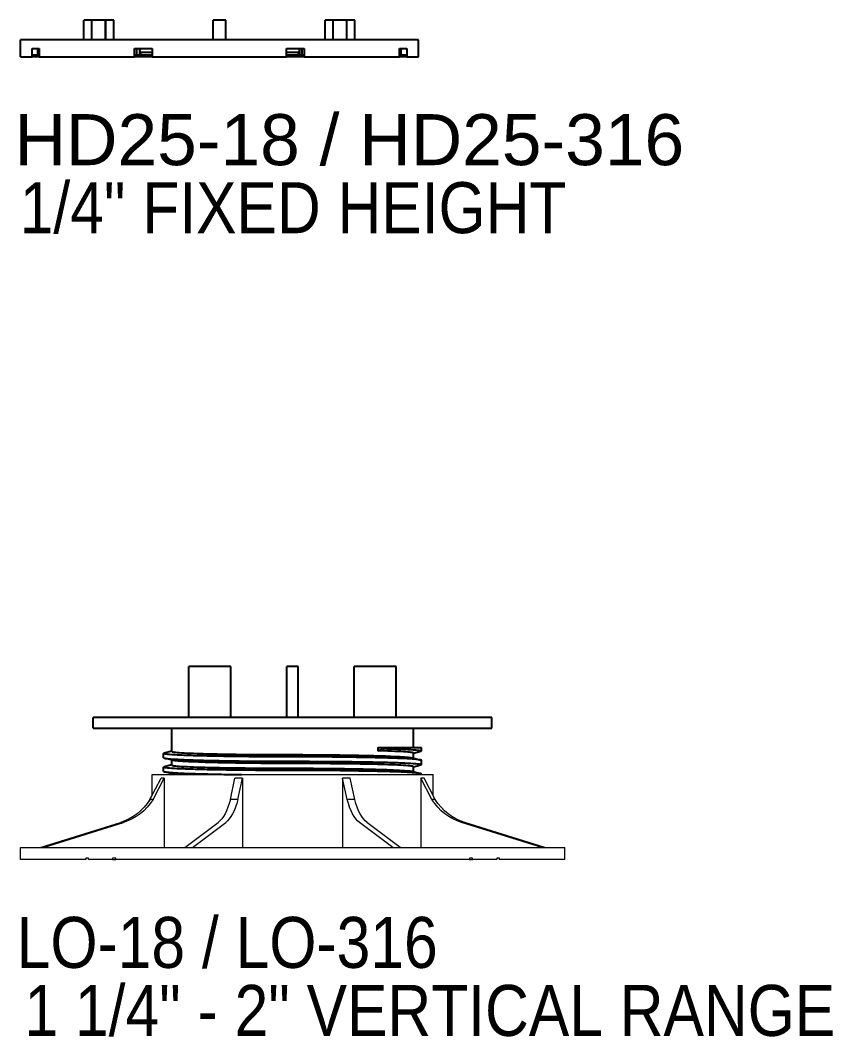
# Model space of a CAD drawing. Header units: inches. Extents: x -2661 to 42767, y -1222 to 9099.
# Drawn here: x 2278.73 to 2289.58, y 1516.27 to 1529.85 of the extents above; entities that cross this region are included whole.
import ezdxf

# ---------------------------------------------------------------- set-up
doc = ezdxf.new("R2010")
doc.units = ezdxf.units.IN
doc.header["$LTSCALE"] = 12
doc.header["$MEASUREMENT"] = 0
doc.layers.get('0').update_dxf_attribs({"linetype": 'CONTINUOUS'})
doc.layers.add('DESIGNER COMMENTS', color=221, linetype='CONTINUOUS', plot=False)
doc.layers.add('S-ARCH', color=1, linetype='CONTINUOUS')
doc.styles.add('Arial', font='arial.ttf', dxfattribs={"width": 0.85})

# ---------------------------------------------------------------- blocks, each defined once
blk = doc.blocks.new('A$C3A5752AF')
at = {"color": 0, "linetype": 'Continuous', "lineweight": 0, "extrusion": (0, 1, 0)}
for p, q in [((-3.754, 0.509), (-3.591, 0.826)), ((0.406, 0.876), (-3.724, 0.876)), ((-3.724, 0.567), (-3.724, 0.876)), ((-3.708, 0.509), (-3.545, 0.826)), ((-3.591, 0.826), (-3.545, 0.826)), ((-3.545, 0.826), (-3.545, -0.194)), ((-2.573, 0.509), (-2.505, 0.826)), ((-2.505, 0.826), (-2.394, 0.826)), ((-2.462, 0.509), (-2.394, 0.826)), ((-2.394, 0.826), (-2.394, -0.194)), ((-0.924, 0.826), (-0.924, -0.194)), ((-0.857, 0.509), (-0.924, 0.826)), ((-0.924, 0.826), (-0.813, 0.826)), ((-0.746, 0.509), (-0.813, 0.826)), ((0.226, 0.826), (0.226, -0.194)), ((0.39, 0.509), (0.226, 0.826)), ((0.226, 0.826), (0.272, 0.826)), ((0.436, 0.509), (0.272, 0.826)), ((0.406, 0.567), (0.406, 0.876)), ((-3.754, 0.509), (-3.708, 0.509)), ((-2.573, 0.509), (-2.462, 0.509)), ((-0.857, 0.509), (-0.746, 0.509)), ((0.39, 0.509), (0.436, 0.509)), ((0.436, 0.509), (0.406, 0.567)), ((-5.368, -0.194), (-4.189, 0.173)), ((-5.322, -0.194), (-4.143, 0.173)), ((-3.242, -0.194), (-2.753, 0.173)), ((-3.131, -0.194), (-2.642, 0.173)), ((-0.189, -0.194), (-0.677, 0.173)), ((-0.078, -0.194), (-0.566, 0.173)), ((2.003, -0.194), (0.824, 0.173)), ((2.049, -0.194), (0.87, 0.173)), ((2.049, -0.194), (0.87, 0.173)), ((2.341, -0.194), (-5.659, -0.194)), ((-5.659, -0.374), (-5.659, -0.194)), ((2.341, -0.374), (2.341, -0.194)), ((-5.659, -0.374), (-4.699, -0.374)), ((-4.699, -0.354), (-4.659, -0.354)), ((-4.699, -0.374), (-4.699, -0.354)), ((-4.659, -0.354), (-4.659, -0.374)), ((-4.659, -0.374), (-4.305, -0.374)), ((-4.305, -0.354), (-4.259, -0.354)), ((-4.305, -0.374), (-4.305, -0.354)), ((-4.259, -0.374), (-4.305, -0.374)), ((-4.259, -0.354), (-4.259, -0.374)), ((-4.259, -0.374), (0.94, -0.374)), ((0.94, -0.354), (0.987, -0.354)), ((0.94, -0.374), (0.94, -0.354)), ((0.987, -0.374), (0.94, -0.374)), ((0.987, -0.354), (0.987, -0.374)), ((0.987, -0.374), (1.341, -0.374)), ((1.341, -0.354), (1.381, -0.354)), ((1.341, -0.374), (1.341, -0.354)), ((1.381, -0.354), (1.381, -0.374)), ((1.381, -0.374), (2.341, -0.374))]:
    blk.add_line(p, q, dxfattribs=at)
at = {"color": 0, "linetype": 'Continuous', "lineweight": 0}
for centre, ratio, start_param, end_param in [((-4.41, 1.006), 0.923994, 0.280078, 0.96031), ((-4.364, 1.006), 0.923994, 0.280078, 0.96031), ((-2.845, 1.006), 0.38296, 0.280078, 0.96031), ((-2.734, 1.006), 0.38296, 0.280078, 0.96031), ((-0.585, 1.006), 0.382407, 5.322876, 6.003108), ((-0.474, 1.006), 0.382407, 5.322876, 6.003108), ((1.046, 1.006), 0.923765, 5.322876, 6.003108), ((1.092, 1.006), 0.923765, 5.322876, 6.003108), ((1.092, 1.006), 0.923994, 5.322876, 6.003108)]:
    blk.add_ellipse(centre, major_axis=(0, -0.867), ratio=ratio, start_param=start_param, end_param=end_param, dxfattribs=at)
blk = doc.blocks.new('LO-18')
at = {"layer": 'S-ARCH', "extrusion": (0, 1, 6.12323e-17)}
for p, q in [((23942.392, -188813.231), (23942.392, -188812.549)), ((23942.955, -188812.549), (23942.392, -188812.549)), ((23942.955, -188813.231), (23942.955, -188812.549)), ((23943.701, -188813.231), (23943.701, -188812.549)), ((23943.855, -188812.549), (23943.701, -188812.549)), ((23943.855, -188813.231), (23943.855, -188812.549)), ((23944.601, -188813.231), (23944.601, -188812.549)), ((23945.164, -188812.549), (23944.601, -188812.549)), ((23945.164, -188813.231), (23945.164, -188812.549)), ((23946.442, -188813.231), (23941.114, -188813.231)), ((23941.114, -188813.376), (23941.114, -188813.231)), ((23946.442, -188813.376), (23946.442, -188813.231)), ((23941.114, -188813.376), (23946.442, -188813.376)), ((23942.164, -188813.685), (23942.164, -188813.376)), ((23945.392, -188813.633), (23945.392, -188813.376)), ((23942.164, -188813.683), (23942.064, -188813.71)), ((23945.392, -188813.71), (23945.492, -188813.683)), ((23945.501, -188813.678), (23945.501, -188813.633)), ((23942.055, -188813.769), (23942.055, -188813.714)), ((23942.173, -188813.803), (23942.064, -188813.774)), ((23942.164, -188813.867), (23942.164, -188813.801)), ((23945.383, -188813.771), (23945.492, -188813.8)), ((23945.392, -188813.773), (23945.392, -188813.707)), ((23945.501, -188813.86), (23945.501, -188813.805)), ((23942.055, -188813.951), (23942.055, -188813.896)), ((23942.164, -188813.864), (23942.064, -188813.891)), ((23942.173, -188813.985), (23942.064, -188813.956)), ((23945.383, -188813.953), (23945.492, -188813.982)), ((23945.392, -188813.892), (23945.492, -188813.865)), ((23945.392, -188813.955), (23945.392, -188813.889)), ((23942.164, -188813.995), (23942.164, -188813.983)), ((23945.501, -188813.995), (23945.501, -188813.987))]:
    blk.add_line(p, q, dxfattribs=at)
at = {"layer": 'S-ARCH', "color": 9, "extrusion": (0, 1, 6.12323e-17)}
for p, q in [((23944.919, -188813.633), (23944.919, -188813.677)), ((23944.919, -188813.633), (23944.996, -188813.633)), ((23944.996, -188813.647), (23944.996, -188813.633)), ((23944.996, -188813.633), (23945.501, -188813.633))]:
    blk.add_line(p, q, dxfattribs=at)
at = {"layer": 'S-ARCH', "color": 9}
for points, knots in [([(23942.164, -188813.685), (23942.164, -188813.686), (23942.167, -188813.688), (23942.182, -188813.692), (23942.204, -188813.695), (23942.271, -188813.701), (23942.316, -188813.704), (23942.423, -188813.709), (23942.486, -188813.711), (23942.628, -188813.716), (23942.712, -188813.718), (23942.897, -188813.721), (23942.999, -188813.723), (23943.212, -188813.726), (23943.325, -188813.726), (23943.552, -188813.728), (23943.667, -188813.728), (23943.778, -188813.728)], [-2.679603, -2.679603, -2.679603, -2.679603, -2.515518, -2.515518, -2.167254, -2.167254, -1.818989, -1.818989, -1.470725, -1.470725, -1.103044, -1.103044, -0.735363, -0.735363, -0.367681, -0.367681, 0, 0, 0, 0]), ([(23945.392, -188813.707), (23945.392, -188813.706), (23945.389, -188813.705), (23945.374, -188813.7), (23945.351, -188813.697), (23945.285, -188813.691), (23945.24, -188813.689), (23945.133, -188813.683), (23945.069, -188813.681), (23944.975, -188813.678), (23944.947, -188813.677), (23944.919, -188813.677)], [-2.679603, -2.679603, -2.679603, -2.679603, -2.515518, -2.515518, -2.167254, -2.167254, -1.818989, -1.818989, -1.470725, -1.470725, -1.340084, -1.340084, -1.340084, -1.340084]), ([(23944.996, -188813.647), (23945.025, -188813.648), (23945.052, -188813.649), (23945.152, -188813.652), (23945.219, -188813.654), (23945.335, -188813.659), (23945.383, -188813.662), (23945.455, -188813.668), (23945.48, -188813.671), (23945.504, -188813.677), (23945.503, -188813.68), (23945.492, -188813.683)], [1.430364, 1.430364, 1.430364, 1.430364, 1.561056, 1.561056, 1.931903, 1.931903, 2.302749, 2.302749, 2.673596, 2.673596, 3.044442, 3.044442, 3.044442, 3.044442]), ([(23943.778, -188813.757), (23943.66, -188813.757), (23943.538, -188813.757), (23943.296, -188813.756), (23943.177, -188813.755), (23942.95, -188813.752), (23942.842, -188813.751), (23942.645, -188813.747), (23942.556, -188813.745), (23942.404, -188813.741), (23942.337, -188813.738), (23942.221, -188813.733), (23942.173, -188813.73), (23942.1, -188813.725), (23942.076, -188813.722), (23942.052, -188813.716), (23942.053, -188813.713), (23942.064, -188813.71)], [0, 0, 0, 0, 0.390264, 0.390264, 0.780528, 0.780528, 1.170792, 1.170792, 1.561056, 1.561056, 1.931903, 1.931903, 2.302749, 2.302749, 2.673596, 2.673596, 3.044442, 3.044442, 3.044442, 3.044442]), ([(23942.055, -188813.769), (23942.055, -188813.771), (23942.058, -188813.772), (23942.074, -188813.777), (23942.094, -188813.779), (23942.155, -188813.785), (23942.197, -188813.788), (23942.298, -188813.793), (23942.359, -188813.796), (23942.494, -188813.801), (23942.569, -188813.803), (23942.722, -188813.807), (23942.804, -188813.808), (23942.981, -188813.811), (23943.076, -188813.813), (23943.273, -188813.815), (23943.374, -188813.816), (23943.578, -188813.817), (23943.68, -188813.817), (23943.778, -188813.817)], [-2.853306, -2.853306, -2.853306, -2.853306, -2.669036, -2.669036, -2.32573, -2.32573, -1.982424, -1.982424, -1.639118, -1.639118, -1.295812, -1.295812, -0.971859, -0.971859, -0.647906, -0.647906, -0.323953, -0.323953, 0, 0, 0, 0]), ([(23943.778, -188813.846), (23943.595, -188813.846), (23943.399, -188813.845), (23943.033, -188813.841), (23942.863, -188813.838), (23942.651, -188813.832), (23942.581, -188813.83), (23942.454, -188813.825), (23942.397, -188813.823), (23942.301, -188813.817), (23942.261, -188813.814), (23942.203, -188813.809), (23942.183, -188813.806), (23942.173, -188813.803)], [0, 0, 0, 0, 0.60272, 0.60272, 1.20544, 1.20544, 1.526149, 1.526149, 1.846858, 1.846858, 2.167567, 2.167567, 2.488276, 2.488276, 2.488276, 2.488276]), ([(23943.778, -188813.728), (23943.961, -188813.728), (23944.157, -188813.729), (23944.523, -188813.733), (23944.692, -188813.737), (23944.904, -188813.742), (23944.975, -188813.744), (23945.102, -188813.749), (23945.159, -188813.752), (23945.255, -188813.757), (23945.294, -188813.76), (23945.353, -188813.766), (23945.372, -188813.768), (23945.383, -188813.771)], [0, 0, 0, 0, 0.60272, 0.60272, 1.20544, 1.20544, 1.526149, 1.526149, 1.846858, 1.846858, 2.167567, 2.167567, 2.488276, 2.488276, 2.488276, 2.488276]), ([(23945.501, -188813.805), (23945.501, -188813.803), (23945.498, -188813.802), (23945.482, -188813.798), (23945.462, -188813.795), (23945.401, -188813.789), (23945.359, -188813.786), (23945.258, -188813.781), (23945.197, -188813.778), (23945.062, -188813.774), (23944.987, -188813.771), (23944.834, -188813.768), (23944.752, -188813.766), (23944.574, -188813.763), (23944.48, -188813.762), (23944.283, -188813.759), (23944.181, -188813.759), (23943.978, -188813.758), (23943.876, -188813.757), (23943.778, -188813.757)], [-2.853306, -2.853306, -2.853306, -2.853306, -2.669036, -2.669036, -2.32573, -2.32573, -1.982424, -1.982424, -1.639118, -1.639118, -1.295812, -1.295812, -0.971859, -0.971859, -0.647906, -0.647906, -0.323953, -0.323953, 0, 0, 0, 0]), ([(23943.778, -188813.817), (23943.896, -188813.817), (23944.018, -188813.817), (23944.259, -188813.819), (23944.379, -188813.819), (23944.606, -188813.822), (23944.714, -188813.824), (23944.911, -188813.827), (23945, -188813.829), (23945.152, -188813.834), (23945.219, -188813.836), (23945.335, -188813.841), (23945.383, -188813.844), (23945.455, -188813.85), (23945.48, -188813.853), (23945.504, -188813.859), (23945.503, -188813.862), (23945.492, -188813.865)], [0, 0, 0, 0, 0.390264, 0.390264, 0.780528, 0.780528, 1.170792, 1.170792, 1.561056, 1.561056, 1.931903, 1.931903, 2.302749, 2.302749, 2.673596, 2.673596, 3.044442, 3.044442, 3.044442, 3.044442]), ([(23943.778, -188813.939), (23943.66, -188813.939), (23943.538, -188813.939), (23943.296, -188813.938), (23943.177, -188813.937), (23942.95, -188813.934), (23942.842, -188813.933), (23942.645, -188813.929), (23942.556, -188813.927), (23942.404, -188813.923), (23942.337, -188813.92), (23942.221, -188813.915), (23942.173, -188813.912), (23942.1, -188813.907), (23942.076, -188813.903), (23942.052, -188813.897), (23942.053, -188813.894), (23942.064, -188813.891)], [0, 0, 0, 0, 0.390264, 0.390264, 0.780528, 0.780528, 1.170792, 1.170792, 1.561056, 1.561056, 1.931903, 1.931903, 2.302749, 2.302749, 2.673596, 2.673596, 3.044442, 3.044442, 3.044442, 3.044442]), ([(23942.055, -188813.951), (23942.055, -188813.953), (23942.058, -188813.954), (23942.074, -188813.958), (23942.094, -188813.961), (23942.155, -188813.967), (23942.197, -188813.97), (23942.298, -188813.975), (23942.359, -188813.978), (23942.494, -188813.982), (23942.569, -188813.985), (23942.722, -188813.988), (23942.804, -188813.99), (23942.957, -188813.993), (23943.025, -188813.994), (23943.095, -188813.995)], [-2.853306, -2.853306, -2.853306, -2.853306, -2.669036, -2.669036, -2.32573, -2.32573, -1.982424, -1.982424, -1.639118, -1.639118, -1.295812, -1.295812, -0.971859, -0.971859, -0.736056, -0.736056, -0.736056, -0.736056]), ([(23942.164, -188813.867), (23942.164, -188813.868), (23942.167, -188813.87), (23942.182, -188813.874), (23942.204, -188813.877), (23942.271, -188813.883), (23942.316, -188813.886), (23942.423, -188813.891), (23942.486, -188813.893), (23942.628, -188813.898), (23942.712, -188813.9), (23942.897, -188813.903), (23942.999, -188813.905), (23943.212, -188813.907), (23943.325, -188813.908), (23943.552, -188813.91), (23943.667, -188813.91), (23943.778, -188813.91)], [-2.679603, -2.679603, -2.679603, -2.679603, -2.515518, -2.515518, -2.167254, -2.167254, -1.818989, -1.818989, -1.470725, -1.470725, -1.103044, -1.103044, -0.735363, -0.735363, -0.367681, -0.367681, 0, 0, 0, 0]), ([(23945.392, -188813.889), (23945.392, -188813.888), (23945.389, -188813.886), (23945.374, -188813.882), (23945.351, -188813.879), (23945.285, -188813.873), (23945.24, -188813.87), (23945.133, -188813.865), (23945.069, -188813.863), (23944.928, -188813.858), (23944.844, -188813.856), (23944.659, -188813.853), (23944.557, -188813.851), (23944.344, -188813.849), (23944.231, -188813.848), (23944.004, -188813.847), (23943.889, -188813.846), (23943.778, -188813.846)], [-2.679603, -2.679603, -2.679603, -2.679603, -2.515518, -2.515518, -2.167254, -2.167254, -1.818989, -1.818989, -1.470725, -1.470725, -1.103044, -1.103044, -0.735363, -0.735363, -0.367681, -0.367681, 0, 0, 0, 0]), ([(23943.778, -188813.91), (23943.961, -188813.91), (23944.157, -188813.911), (23944.523, -188813.915), (23944.692, -188813.918), (23944.904, -188813.924), (23944.975, -188813.926), (23945.102, -188813.931), (23945.159, -188813.933), (23945.255, -188813.939), (23945.294, -188813.942), (23945.353, -188813.947), (23945.372, -188813.95), (23945.383, -188813.953)], [0, 0, 0, 0, 0.60272, 0.60272, 1.20544, 1.20544, 1.526149, 1.526149, 1.846858, 1.846858, 2.167567, 2.167567, 2.488276, 2.488276, 2.488276, 2.488276]), ([(23945.501, -188813.987), (23945.501, -188813.985), (23945.498, -188813.984), (23945.482, -188813.98), (23945.462, -188813.977), (23945.401, -188813.971), (23945.359, -188813.968), (23945.258, -188813.963), (23945.197, -188813.96), (23945.062, -188813.955), (23944.987, -188813.953), (23944.834, -188813.949), (23944.752, -188813.948), (23944.574, -188813.945), (23944.48, -188813.943), (23944.283, -188813.941), (23944.181, -188813.94), (23943.978, -188813.939), (23943.876, -188813.939), (23943.778, -188813.939)], [-2.853306, -2.853306, -2.853306, -2.853306, -2.669036, -2.669036, -2.32573, -2.32573, -1.982424, -1.982424, -1.639118, -1.639118, -1.295812, -1.295812, -0.971859, -0.971859, -0.647906, -0.647906, -0.323953, -0.323953, 0, 0, 0, 0]), ([(23942.247, -188813.995), (23942.242, -188813.994), (23942.237, -188813.994), (23942.203, -188813.991), (23942.183, -188813.988), (23942.173, -188813.985)], [2.117374, 2.117374, 2.117374, 2.117374, 2.1675666, 2.1675666, 2.4882755, 2.4882755, 2.4882755, 2.4882755])]:
    blk.add_open_spline(points, degree=3, knots=knots, dxfattribs=at)
blk.add_rational_spline([(23944.919, -188813.677), (23944.956, -188813.662), (23944.996, -188813.647)], [1.00400786833, 1.00323514667, 1.00153440765], degree=2, dxfattribs=at)
at = {"layer": 'S-ARCH', "extrusion": (-4.07889e-32, -2.22045e-16, -1), "xscale": 0.9090909090908781, "yscale": 0.9090909090908781, "zscale": 0.9090909090908781}
blk.add_blockref('A$C3A5752AF', (-23942.27, -188814.791), dxfattribs=at)
blk = doc.blocks.new('HD25-18')
at = {"layer": 'S-ARCH', "extrusion": (0, 1, 0)}
for p, q in [((23940.992, -188803.916), (23940.99, -188803.916)), ((23940.99, -188804.178), (23940.99, -188803.916)), ((23940.992, -188804.178), (23940.992, -188803.916)), ((23941.099, -188803.916), (23940.992, -188803.916)), ((23941.099, -188804.178), (23941.099, -188803.916)), ((23941.28, -188803.916), (23941.099, -188803.916)), ((23941.28, -188804.178), (23941.28, -188803.916)), ((23941.282, -188803.916), (23941.28, -188803.916)), ((23941.282, -188804.178), (23941.282, -188803.916)), ((23941.389, -188803.916), (23941.282, -188803.916)), ((23941.389, -188804.178), (23941.389, -188803.916)), ((23942.716, -188804.178), (23942.716, -188803.916)), ((23942.886, -188803.916), (23942.716, -188803.916)), ((23942.886, -188804.178), (23942.886, -188803.916)), ((23944.32, -188803.916), (23944.213, -188803.916)), ((23944.213, -188804.178), (23944.213, -188803.916)), ((23944.32, -188804.178), (23944.32, -188803.916)), ((23944.321, -188803.916), (23944.32, -188803.916)), ((23944.321, -188804.178), (23944.321, -188803.916)), ((23944.502, -188803.916), (23944.321, -188803.916)), ((23944.502, -188804.178), (23944.502, -188803.916)), ((23944.609, -188803.916), (23944.502, -188803.916)), ((23944.609, -188804.178), (23944.609, -188803.916)), ((23944.611, -188803.916), (23944.609, -188803.916)), ((23944.611, -188804.178), (23944.611, -188803.916)), ((23945.46, -188804.178), (23940.142, -188804.178)), ((23940.142, -188804.405), (23940.142, -188804.178)), ((23945.46, -188804.405), (23945.46, -188804.178)), ((23940.377, -188804.376), (23940.377, -188804.292)), ((23940.377, -188804.292), (23940.395, -188804.292)), ((23940.395, -188804.292), (23940.395, -188804.405)), ((23941.699, -188804.376), (23941.699, -188804.292)), ((23941.699, -188804.292), (23941.732, -188804.292)), ((23941.732, -188804.292), (23941.732, -188804.405)), ((23941.732, -188804.292), (23941.902, -188804.292)), ((23941.736, -188804.292), (23941.736, -188804.376)), ((23941.902, -188804.292), (23941.902, -188804.405)), ((23943.699, -188804.405), (23943.699, -188804.292)), ((23943.699, -188804.292), (23943.87, -188804.292)), ((23943.865, -188804.292), (23943.865, -188804.376)), ((23943.87, -188804.292), (23943.87, -188804.405)), ((23943.87, -188804.292), (23943.902, -188804.292)), ((23943.902, -188804.292), (23943.902, -188804.376)), ((23945.206, -188804.405), (23945.206, -188804.292)), ((23945.206, -188804.292), (23945.225, -188804.292)), ((23945.225, -188804.292), (23945.225, -188804.376)), ((23940.142, -188804.405), (23940.298, -188804.405)), ((23940.298, -188804.376), (23940.395, -188804.376)), ((23940.298, -188804.405), (23940.298, -188804.376)), ((23940.395, -188804.405), (23940.298, -188804.405)), ((23940.395, -188804.405), (23941.667, -188804.405)), ((23941.667, -188804.376), (23941.902, -188804.376)), ((23941.667, -188804.405), (23941.667, -188804.376)), ((23941.732, -188804.405), (23941.667, -188804.405)), ((23941.745, -188804.405), (23941.732, -188804.405)), ((23941.745, -188804.348), (23941.745, -188804.405)), ((23941.902, -188804.348), (23941.745, -188804.348)), ((23941.902, -188804.405), (23941.745, -188804.405)), ((23941.902, -188804.405), (23943.699, -188804.405)), ((23943.857, -188804.348), (23943.699, -188804.348)), ((23943.699, -188804.376), (23943.935, -188804.376)), ((23943.857, -188804.405), (23943.699, -188804.405)), ((23943.857, -188804.405), (23943.857, -188804.348)), ((23943.87, -188804.405), (23943.857, -188804.405)), ((23943.935, -188804.405), (23943.87, -188804.405)), ((23943.935, -188804.376), (23943.935, -188804.405)), ((23943.935, -188804.405), (23945.206, -188804.405)), ((23945.206, -188804.376), (23945.303, -188804.376)), ((23945.303, -188804.405), (23945.206, -188804.405)), ((23945.303, -188804.376), (23945.303, -188804.405)), ((23945.303, -188804.405), (23945.46, -188804.405))]:
    blk.add_line(p, q, dxfattribs=at)
at = {"layer": 'S-ARCH'}
for p, q in [((23940.298, -188804.376), (23940.298, -188804.292)), ((23940.298, -188804.292), (23940.377, -188804.292)), ((23941.667, -188804.376), (23941.667, -188804.292)), ((23941.667, -188804.292), (23941.699, -188804.292)), ((23943.902, -188804.292), (23943.935, -188804.292)), ((23943.935, -188804.292), (23943.935, -188804.376)), ((23945.225, -188804.292), (23945.303, -188804.292)), ((23945.303, -188804.292), (23945.303, -188804.376))]:
    blk.add_line(p, q, dxfattribs=at)

msp = doc.modelspace()

# ---------------------------------------------------------------- block references
at = {"layer": 'S-ARCH'}
for name in ['HD25-18', 'LO-18']:
    msp.add_blockref(name, (-21661.41192, 190333.77065), dxfattribs=at)

# ---------------------------------------------------------------- texts
at = {"layer": 'DESIGNER COMMENTS', "style": 'Arial'}
msp.add_text('HD25-18 / HD25-316', height=0.6818182, dxfattribs=at).set_placement((2278.65175, 1527.91929))
at = {"layer": 'DESIGNER COMMENTS', "style": 'Arial', "width": 0.85}
msp.add_text('LO-18 / LO-316', height=0.6818182, dxfattribs=at).set_placement((2278.68114, 1517.19302))
at = {"layer": 'DESIGNER COMMENTS', "char_height": 0.6818182, "width": 12.1049148, "attachment_point": 1, "style": 'Arial'}
for s, insert in [('1/4" FIXED HEIGHT', (2278.72089, 1527.69202)), ('1 1/4" - 2" VERTICAL RANGE', (2278.78463, 1516.96575))]:
    msp.add_mtext(s, dxfattribs=dict(at, insert=insert))

doc.saveas('drawing.dxf')
